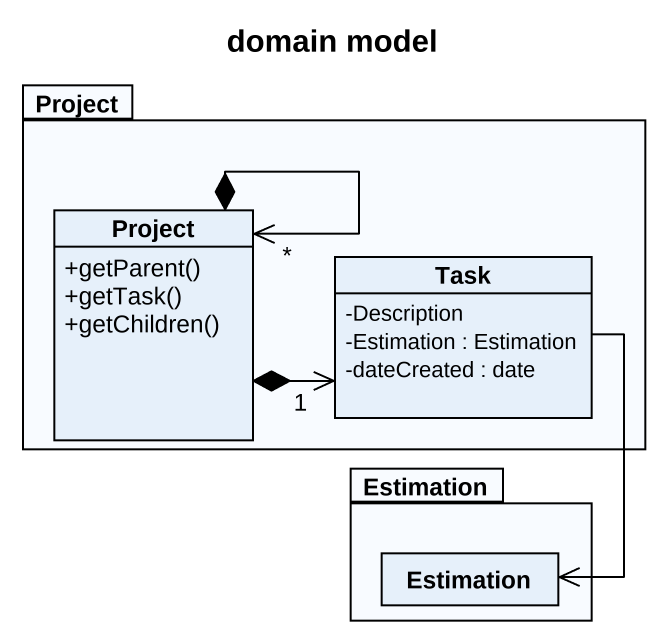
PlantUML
@startuml
title domain model
hide circle
hide empty members
skinparam classAttributeIconSize 0
package Project {
  class "Project" as Project_2 {
    +getParent()
    +getTask()
    +getChildren()
  }
  class Task {
    -Description
    -Estimation : Estimation
    -dateCreated : date
  }
}
package Estimation {
  class "Estimation" as Estimation_2
}
Project_2 *--> "*" Project_2
Project_2 *-right-> "1" Task
Task --> Estimation_2
@enduml
